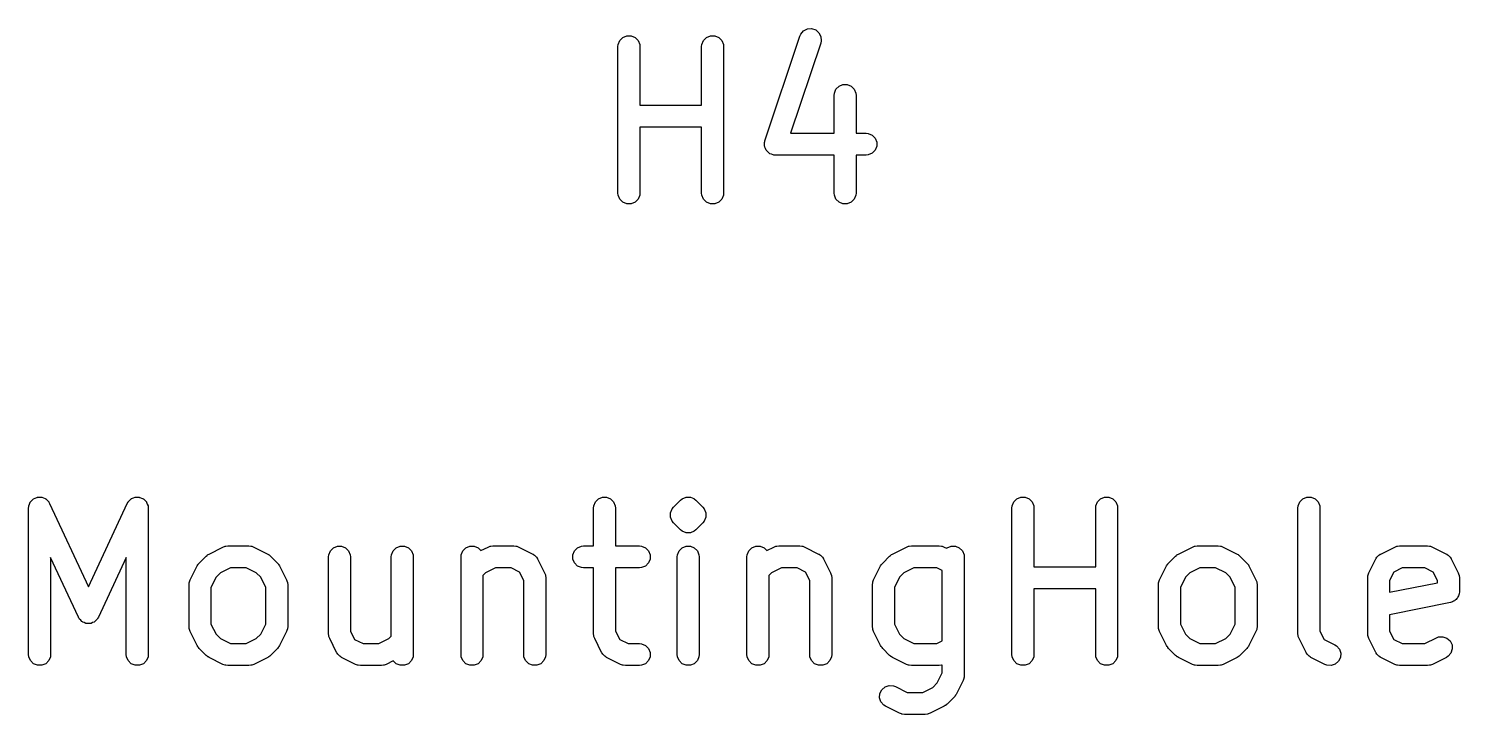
# Model space of a CAD drawing. Header units: millimetres. Extents: x 100.1 to 179.9, y -189 to -95.3.
# Drawn here: x 170.14 to 179.91, y -189.01 to -184.33 of the extents above; entities that cross this region are included whole.
import ezdxf

# ---------------------------------------------------------------- set-up
doc = ezdxf.new("R2010")
doc.units = ezdxf.units.MM
doc.layers.add('F.Fab', color=9, linetype='CONTINUOUS', true_color=0xafafaf)

msp = doc.modelspace()

# ---------------------------------------------------------------- linework, layer by layer
at = {"layer": 'F.Fab', "linetype": 'CONTINUOUS'}
for p, q in [((175.430207, -184.347951), (175.45638, -184.334864)), ((175.45638, -184.334864), (175.48557, -184.332789)), ((175.48557, -184.332789), (175.513332, -184.342043)), ((174.164536, -184.440187), (174.175735, -184.413151)), ((174.175735, -184.413151), (174.196427, -184.392459)), ((174.196427, -184.392459), (174.223463, -184.38126)), ((174.223463, -184.38126), (174.252727, -184.38126)), ((174.252727, -184.38126), (174.279763, -184.392459)), ((174.279763, -184.392459), (174.300455, -184.413151)), ((174.300455, -184.413151), (174.311654, -184.440187)), ((174.735964, -184.440187), (174.747163, -184.413151)), ((174.747163, -184.413151), (174.767855, -184.392459)), ((174.767855, -184.392459), (174.794891, -184.38126)), ((174.794891, -184.38126), (174.824155, -184.38126)), ((174.824155, -184.38126), (174.851191, -184.392459)), ((174.851191, -184.392459), (174.871883, -184.413151)), ((174.871883, -184.413151), (174.883082, -184.440187)), ((175.166944, -185.097768), (175.405039, -184.383483)), ((175.547341, -184.430918), (175.342152, -185.046485)), ((175.405039, -184.383483), (175.411033, -184.370058)), ((175.411033, -184.370058), (175.430207, -184.347951)), ((175.513332, -184.342043), (175.53544, -184.361217)), ((175.53544, -184.361217), (175.548526, -184.387391)), ((175.550601, -184.416581), (175.547341, -184.430918)), ((175.548526, -184.387391), (175.550601, -184.416581)), ((174.163095, -184.454819), (174.164536, -184.440187)), ((174.163095, -185.454819), (174.163095, -184.454819)), ((174.311654, -184.440187), (174.313095, -184.454819)), ((174.313095, -184.454819), (174.313095, -184.856009)), ((174.734523, -184.454819), (174.735964, -184.440187)), ((174.734523, -184.856009), (174.734523, -184.454819)), ((174.883082, -184.440187), (174.884523, -184.454819)), ((174.884523, -184.454819), (174.884523, -185.454819)), ((175.651925, -184.746484), (175.672617, -184.725792)), ((175.672617, -184.725792), (175.699653, -184.714593)), ((175.699653, -184.714593), (175.728917, -184.714593)), ((175.728917, -184.714593), (175.755953, -184.725792)), ((175.755953, -184.725792), (175.776645, -184.746484)), ((175.639285, -184.788152), (175.640726, -184.77352)), ((175.639285, -185.046485), (175.639285, -184.788152)), ((175.640726, -184.77352), (175.651925, -184.746484)), ((175.776645, -184.746484), (175.787844, -184.77352)), ((175.787844, -184.77352), (175.789285, -184.788152)), ((175.789285, -184.788152), (175.789285, -185.046485)), ((174.313095, -184.856009), (174.734523, -184.856009)), ((174.734523, -185.006009), (174.313095, -185.006009)), ((174.313095, -185.006009), (174.313095, -185.454819)), ((174.734523, -185.454819), (174.734523, -185.006009)), ((175.163684, -185.112105), (175.164536, -185.108358)), ((175.164536, -185.12409), (175.163684, -185.112105)), ((175.164536, -185.106853), (175.165294, -185.105021)), ((175.164536, -185.108358), (175.164536, -185.106853)), ((175.165294, -185.105021), (175.166944, -185.097768)), ((175.342152, -185.046485), (175.639285, -185.046485)), ((175.789285, -185.046485), (175.857142, -185.046485)), ((175.857142, -185.046485), (175.871774, -185.047926)), ((175.871774, -185.047926), (175.89881, -185.059125)), ((175.89881, -185.059125), (175.919502, -185.079817)), ((175.919502, -185.079817), (175.930701, -185.106853)), ((175.930701, -185.106853), (175.930701, -185.136117)), ((175.164536, -185.136117), (175.164536, -185.12409)), ((175.165568, -185.138608), (175.164536, -185.136117)), ((175.165759, -185.141295), (175.165568, -185.138608)), ((175.171133, -185.152044), (175.165759, -185.141295)), ((175.175735, -185.163153), (175.171133, -185.152044)), ((175.17764, -185.165058), (175.175735, -185.163153)), ((175.178845, -185.167468), (175.17764, -185.165058)), ((175.187927, -185.175345), (175.178845, -185.167468)), ((175.196427, -185.183845), (175.187927, -185.175345)), ((175.198915, -185.184875), (175.196427, -185.183845)), ((175.200952, -185.186642), (175.198915, -185.184875)), ((175.212355, -185.190443), (175.200952, -185.186642)), ((175.223463, -185.195044), (175.212355, -185.190443)), ((175.227289, -185.19542), (175.223463, -185.195044)), ((175.228715, -185.195896), (175.227289, -185.19542)), ((175.230689, -185.195755), (175.228715, -185.195896)), ((175.238095, -185.196485), (175.230689, -185.195755)), ((175.639285, -185.196485), (175.238095, -185.196485)), ((175.639285, -185.454819), (175.639285, -185.196485)), ((175.857142, -185.196485), (175.789285, -185.196485)), ((175.789285, -185.196485), (175.789285, -185.454819)), ((175.871774, -185.195044), (175.857142, -185.196485)), ((175.89881, -185.183845), (175.871774, -185.195044)), ((175.919502, -185.163153), (175.89881, -185.183845)), ((175.930701, -185.136117), (175.919502, -185.163153)), ((174.164536, -185.469451), (174.163095, -185.454819)), ((174.175735, -185.496487), (174.164536, -185.469451)), ((174.196427, -185.517179), (174.175735, -185.496487)), ((174.300455, -185.496487), (174.279763, -185.517179)), ((174.311654, -185.469451), (174.300455, -185.496487)), ((174.313095, -185.454819), (174.311654, -185.469451)), ((174.735964, -185.469451), (174.734523, -185.454819)), ((174.747163, -185.496487), (174.735964, -185.469451)), ((174.767855, -185.517179), (174.747163, -185.496487)), ((174.871883, -185.496487), (174.851191, -185.517179)), ((174.883082, -185.469451), (174.871883, -185.496487)), ((174.884523, -185.454819), (174.883082, -185.469451)), ((175.640726, -185.469451), (175.639285, -185.454819)), ((175.651925, -185.496487), (175.640726, -185.469451)), ((175.672617, -185.517179), (175.651925, -185.496487)), ((175.776645, -185.496487), (175.755953, -185.517179)), ((175.787844, -185.469451), (175.776645, -185.496487)), ((175.789285, -185.454819), (175.787844, -185.469451)), ((174.223463, -185.528378), (174.196427, -185.517179)), ((174.252727, -185.528378), (174.223463, -185.528378)), ((174.279763, -185.517179), (174.252727, -185.528378)), ((174.794891, -185.528378), (174.767855, -185.517179)), ((174.824155, -185.528378), (174.794891, -185.528378)), ((174.851191, -185.517179), (174.824155, -185.528378)), ((175.699653, -185.528378), (175.672617, -185.517179)), ((175.728917, -185.528378), (175.699653, -185.528378)), ((175.755953, -185.517179), (175.728917, -185.528378)), ((170.150155, -187.56593), (170.151284, -187.564696)), ((170.151284, -187.564696), (170.151925, -187.563151)), ((170.151925, -187.563151), (170.16113, -187.553945)), ((170.16113, -187.553945), (170.169919, -187.544349)), ((170.169919, -187.544349), (170.171434, -187.543641)), ((170.171434, -187.543641), (170.172617, -187.542459)), ((170.172617, -187.542459), (170.184638, -187.537479)), ((170.184638, -187.537479), (170.196437, -187.531973)), ((170.196437, -187.531973), (170.198108, -187.531899)), ((170.198108, -187.531899), (170.199653, -187.53126)), ((170.199653, -187.53126), (170.212672, -187.53126)), ((170.212672, -187.53126), (170.225673, -187.530689)), ((170.225673, -187.530689), (170.227243, -187.53126)), ((170.227243, -187.53126), (170.228917, -187.53126)), ((170.228917, -187.53126), (170.240943, -187.536241)), ((170.240943, -187.536241), (170.253174, -187.540689)), ((170.253174, -187.540689), (170.254407, -187.541818)), ((170.254407, -187.541818), (170.255953, -187.542459)), ((170.255953, -187.542459), (170.265158, -187.551664)), ((170.265158, -187.551664), (170.274755, -187.560453)), ((170.274755, -187.560453), (170.275929, -187.562435)), ((170.275929, -187.562435), (170.276645, -187.563151)), ((170.276645, -187.563151), (170.277323, -187.564787)), ((170.277323, -187.564787), (170.282249, -187.573103)), ((170.812987, -187.573102), (170.817914, -187.564784)), ((170.817914, -187.564784), (170.818591, -187.563151)), ((170.818591, -187.563151), (170.819305, -187.562436)), ((170.819305, -187.562436), (170.820481, -187.560452)), ((170.820481, -187.560452), (170.830084, -187.551657)), ((170.830084, -187.551657), (170.839283, -187.542459)), ((170.839283, -187.542459), (170.840828, -187.541819)), ((170.840828, -187.541819), (170.842062, -187.540689)), ((170.842062, -187.540689), (170.8543, -187.536238)), ((170.8543, -187.536238), (170.866319, -187.53126)), ((170.866319, -187.53126), (170.86799, -187.53126)), ((170.86799, -187.53126), (170.869563, -187.530688)), ((170.869563, -187.530688), (170.882577, -187.53126)), ((170.882577, -187.53126), (170.895583, -187.53126)), ((170.895583, -187.53126), (170.897126, -187.531899)), ((170.897126, -187.531899), (170.898799, -187.531973)), ((170.898799, -187.531973), (170.910606, -187.537482)), ((170.910606, -187.537482), (170.922619, -187.542459)), ((170.922619, -187.542459), (170.9238, -187.54364)), ((170.9238, -187.54364), (170.925317, -187.544348)), ((170.925317, -187.544348), (170.934111, -187.553951)), ((170.934111, -187.553951), (170.943311, -187.563151)), ((170.943311, -187.563151), (170.943951, -187.564696)), ((170.943951, -187.564696), (170.945081, -187.56593)), ((173.997869, -187.590187), (174.009068, -187.563151)), ((174.009068, -187.563151), (174.02976, -187.542459)), ((174.02976, -187.542459), (174.056796, -187.53126)), ((174.056796, -187.53126), (174.08606, -187.53126)), ((174.08606, -187.53126), (174.113096, -187.542459)), ((174.113096, -187.542459), (174.133788, -187.563151)), ((174.133788, -187.563151), (174.144987, -187.590187)), ((174.542205, -187.599405), (174.589824, -187.551786)), ((174.589824, -187.551786), (174.601189, -187.542459)), ((174.601189, -187.542459), (174.628225, -187.53126)), ((174.628225, -187.53126), (174.657488, -187.53126)), ((174.657488, -187.53126), (174.657489, -187.53126)), ((174.657489, -187.53126), (174.680252, -187.540689)), ((174.680252, -187.540689), (174.684525, -187.542459)), ((174.684525, -187.542459), (174.69589, -187.551786)), ((174.69589, -187.551786), (174.743509, -187.599405)), ((176.855012, -187.590187), (176.866211, -187.563151)), ((176.866211, -187.563151), (176.886903, -187.542459)), ((176.886903, -187.542459), (176.913939, -187.53126)), ((176.913939, -187.53126), (176.943203, -187.53126)), ((176.943203, -187.53126), (176.970239, -187.542459)), ((176.970239, -187.542459), (176.990931, -187.563151)), ((176.990931, -187.563151), (177.00213, -187.590187)), ((177.42644, -187.590187), (177.437639, -187.563151)), ((177.437639, -187.563151), (177.458331, -187.542459)), ((177.458331, -187.542459), (177.485367, -187.53126)), ((177.485367, -187.53126), (177.514631, -187.53126)), ((177.514631, -187.53126), (177.541667, -187.542459)), ((177.541667, -187.542459), (177.562359, -187.563151)), ((177.562359, -187.563151), (177.573558, -187.590187)), ((178.807393, -187.590187), (178.818592, -187.563151)), ((178.818592, -187.563151), (178.839284, -187.542459)), ((178.839284, -187.542459), (178.86632, -187.53126)), ((178.86632, -187.53126), (178.895584, -187.53126)), ((178.895584, -187.53126), (178.92262, -187.542459)), ((178.92262, -187.542459), (178.943312, -187.563151)), ((178.943312, -187.563151), (178.954511, -187.590187)), ((170.139285, -187.604819), (170.140232, -187.595197)), ((170.139285, -188.604819), (170.139285, -187.604819)), ((170.140155, -187.593431), (170.140499, -187.592482)), ((170.140232, -187.595197), (170.140155, -187.593431)), ((170.140499, -187.592482), (170.140726, -187.590187)), ((170.140726, -187.590187), (170.145707, -187.57816)), ((170.145707, -187.57816), (170.150155, -187.56593)), ((170.282249, -187.573103), (170.547617, -188.14175)), ((170.547617, -188.14175), (170.812987, -187.573102)), ((170.945081, -187.56593), (170.949528, -187.57816)), ((170.949528, -187.57816), (170.95451, -187.590187)), ((170.95451, -187.590187), (170.954736, -187.592482)), ((170.954736, -187.592482), (170.955081, -187.593431)), ((170.955081, -187.593431), (170.955003, -187.595197)), ((170.955003, -187.595197), (170.955951, -187.604819)), ((170.955951, -187.604819), (170.955951, -188.604819)), ((173.996428, -187.604819), (173.997869, -187.590187)), ((173.996428, -187.863152), (173.996428, -187.604819)), ((174.144987, -187.590187), (174.146428, -187.604819)), ((174.146428, -187.604819), (174.146428, -187.863152)), ((174.521679, -187.637807), (174.532878, -187.61077)), ((174.521679, -187.667069), (174.521679, -187.637807)), ((174.532878, -187.61077), (174.542205, -187.599405)), ((174.743509, -187.599405), (174.752836, -187.61077)), ((174.752836, -187.61077), (174.763509, -187.636535)), ((174.763509, -187.636535), (174.764035, -187.637807)), ((174.764035, -187.637807), (174.764035, -187.66707)), ((176.853571, -187.604819), (176.855012, -187.590187)), ((176.853571, -188.604819), (176.853571, -187.604819)), ((177.00213, -187.590187), (177.003571, -187.604819)), ((177.003571, -187.604819), (177.003571, -188.006009)), ((177.424999, -187.604819), (177.42644, -187.590187)), ((177.424999, -188.006009), (177.424999, -187.604819)), ((177.573558, -187.590187), (177.574999, -187.604819)), ((177.574999, -187.604819), (177.574999, -188.604819)), ((178.805952, -187.604819), (178.807393, -187.590187)), ((178.805952, -188.461961), (178.805952, -187.604819)), ((178.954511, -187.590187), (178.955952, -187.604819)), ((178.955952, -187.604819), (178.955952, -188.444256)), ((174.532878, -187.694106), (174.521679, -187.667069)), ((174.542205, -187.705471), (174.532878, -187.694106)), ((174.589824, -187.75309), (174.542205, -187.705471)), ((174.601189, -187.762417), (174.589824, -187.75309)), ((174.69589, -187.75309), (174.684525, -187.762417)), ((174.743509, -187.705471), (174.69589, -187.75309)), ((174.752836, -187.694106), (174.743509, -187.705471)), ((174.764035, -187.66707), (174.752836, -187.694106)), ((174.628225, -187.773616), (174.601189, -187.762417)), ((174.628226, -187.773616), (174.628225, -187.773616)), ((174.657488, -187.773616), (174.628226, -187.773616)), ((174.657489, -187.773616), (174.657488, -187.773616)), ((174.684525, -187.762417), (174.657489, -187.773616)), ((170.479654, -188.350821), (170.289285, -187.942886)), ((170.289285, -187.942886), (170.289285, -188.604819)), ((170.805951, -187.942886), (170.615582, -188.35082)), ((170.805951, -188.604819), (170.805951, -187.942886)), ((171.304109, -187.980357), (171.351728, -187.932738)), ((171.351728, -187.932738), (171.357477, -187.928019)), ((171.357477, -187.928019), (171.358777, -187.926521)), ((171.358777, -187.926521), (171.361036, -187.925099)), ((171.361036, -187.925099), (171.363093, -187.923411)), ((171.363093, -187.923411), (171.36492, -187.922653)), ((171.36492, -187.922653), (171.37122, -187.918689)), ((171.37122, -187.918689), (171.466458, -187.87107)), ((171.466458, -187.87107), (171.480189, -187.865815)), ((171.480189, -187.865815), (171.482878, -187.865623)), ((171.482878, -187.865623), (171.485367, -187.864593)), ((171.485367, -187.864593), (171.499999, -187.863152)), ((171.499999, -187.863152), (171.642856, -187.863152)), ((171.642856, -187.863152), (171.657488, -187.864593)), ((171.657488, -187.864593), (171.659977, -187.865624)), ((171.659977, -187.865624), (171.662665, -187.865815)), ((171.662665, -187.865815), (171.676397, -187.87107)), ((171.676397, -187.87107), (171.771635, -187.918689)), ((171.771635, -187.918689), (171.777934, -187.922653)), ((171.777934, -187.922653), (171.779762, -187.923411)), ((171.779762, -187.923411), (171.781818, -187.925099)), ((171.781818, -187.925099), (171.784078, -187.926521)), ((171.784078, -187.926521), (171.785377, -187.928019)), ((171.785377, -187.928019), (171.791127, -187.932738)), ((171.791127, -187.932738), (171.838746, -187.980357)), ((172.186904, -187.938152), (172.188345, -187.92352)), ((172.186904, -188.461961), (172.186904, -187.938152)), ((172.188345, -187.92352), (172.199544, -187.896484)), ((172.199544, -187.896484), (172.220236, -187.875792)), ((172.220236, -187.875792), (172.247272, -187.864593)), ((172.247272, -187.864593), (172.276536, -187.864593)), ((172.276536, -187.864593), (172.303572, -187.875792)), ((172.303572, -187.875792), (172.324264, -187.896484)), ((172.324264, -187.896484), (172.335463, -187.92352)), ((172.335463, -187.92352), (172.336904, -187.938152)), ((172.336904, -187.938152), (172.336904, -188.444256)), ((172.615475, -187.938152), (172.616916, -187.92352)), ((172.615475, -188.478514), (172.615475, -187.938152)), ((172.616916, -187.92352), (172.628115, -187.896484)), ((172.628115, -187.896484), (172.648807, -187.875792)), ((172.648807, -187.875792), (172.675843, -187.864593)), ((172.675843, -187.864593), (172.705107, -187.864593)), ((172.705107, -187.864593), (172.732143, -187.875792)), ((172.732143, -187.875792), (172.752835, -187.896484)), ((172.752835, -187.896484), (172.764034, -187.92352)), ((172.764034, -187.92352), (172.765475, -187.938152)), ((172.765475, -187.938152), (172.765475, -188.604819)), ((173.091666, -187.938152), (173.093107, -187.92352)), ((173.091666, -188.604819), (173.091666, -187.938152)), ((173.093107, -187.92352), (173.104306, -187.896484)), ((173.104306, -187.896484), (173.124998, -187.875792)), ((173.124998, -187.875792), (173.152034, -187.864593)), ((173.152034, -187.864593), (173.181298, -187.864593)), ((173.181298, -187.864593), (173.208334, -187.875792)), ((173.208334, -187.875792), (173.227735, -187.895193)), ((173.227735, -187.895193), (173.275982, -187.87107)), ((173.275982, -187.87107), (173.289713, -187.865815)), ((173.289713, -187.865815), (173.292402, -187.865623)), ((173.292402, -187.865623), (173.294891, -187.864593)), ((173.294891, -187.864593), (173.309523, -187.863152)), ((173.309523, -187.863152), (173.45238, -187.863152)), ((173.45238, -187.863152), (173.467012, -187.864593)), ((173.467012, -187.864593), (173.469501, -187.865624)), ((173.469501, -187.865624), (173.472189, -187.865815)), ((173.472189, -187.865815), (173.485921, -187.87107)), ((173.485921, -187.87107), (173.581159, -187.918689)), ((173.581159, -187.918689), (173.583606, -187.920229)), ((173.583606, -187.920229), (173.58476, -187.920614)), ((173.58476, -187.920614), (173.586196, -187.921859)), ((173.586196, -187.921859), (173.593602, -187.926521)), ((173.593602, -187.926521), (173.599763, -187.933625)), ((173.599763, -187.933625), (173.606868, -187.939787)), ((173.606868, -187.939787), (173.611529, -187.947192)), ((173.611529, -187.947192), (173.612775, -187.948629)), ((173.612775, -187.948629), (173.613159, -187.949782)), ((173.613159, -187.949782), (173.6147, -187.95223)), ((173.6147, -187.95223), (173.662319, -188.047468)), ((173.855012, -187.92352), (173.866211, -187.896484)), ((173.855012, -187.952784), (173.855012, -187.92352)), ((173.866211, -187.97982), (173.855012, -187.952784)), ((173.866211, -187.896484), (173.886903, -187.875792)), ((173.886903, -187.875792), (173.913939, -187.864593)), ((173.913939, -187.864593), (173.928571, -187.863152)), ((173.928571, -187.863152), (173.996428, -187.863152)), ((174.146428, -187.863152), (174.309523, -187.863152)), ((174.309523, -187.863152), (174.324155, -187.864593)), ((174.324155, -187.864593), (174.351191, -187.875792)), ((174.351191, -187.875792), (174.371883, -187.896484)), ((174.371883, -187.896484), (174.383082, -187.92352)), ((174.383082, -187.952784), (174.371883, -187.97982)), ((174.383082, -187.92352), (174.383082, -187.952784)), ((174.567857, -187.938152), (174.569298, -187.92352)), ((174.567857, -188.604819), (174.567857, -187.938152)), ((174.569298, -187.92352), (174.580497, -187.896484)), ((174.580497, -187.896484), (174.601189, -187.875792)), ((174.601189, -187.875792), (174.628225, -187.864593)), ((174.628225, -187.864593), (174.657489, -187.864593)), ((174.657489, -187.864593), (174.684525, -187.875792)), ((174.684525, -187.875792), (174.705217, -187.896484)), ((174.705217, -187.896484), (174.716416, -187.92352)), ((174.716416, -187.92352), (174.717857, -187.938152)), ((174.717857, -187.938152), (174.717857, -188.604819)), ((175.044047, -187.938152), (175.045488, -187.92352)), ((175.044047, -188.604819), (175.044047, -187.938152)), ((175.045488, -187.92352), (175.056687, -187.896484)), ((175.056687, -187.896484), (175.077379, -187.875792)), ((175.077379, -187.875792), (175.104415, -187.864593)), ((175.104415, -187.864593), (175.133679, -187.864593)), ((175.133679, -187.864593), (175.160715, -187.875792)), ((175.160715, -187.875792), (175.180116, -187.895193)), ((175.180116, -187.895193), (175.228363, -187.87107)), ((175.228363, -187.87107), (175.242094, -187.865815)), ((175.242094, -187.865815), (175.244783, -187.865623)), ((175.244783, -187.865623), (175.247272, -187.864593)), ((175.247272, -187.864593), (175.261904, -187.863152)), ((175.261904, -187.863152), (175.404761, -187.863152)), ((175.404761, -187.863152), (175.419393, -187.864593)), ((175.419393, -187.864593), (175.421882, -187.865624)), ((175.421882, -187.865624), (175.42457, -187.865815)), ((175.42457, -187.865815), (175.438302, -187.87107)), ((175.438302, -187.87107), (175.53354, -187.918689)), ((175.53354, -187.918689), (175.535987, -187.920229)), ((175.535987, -187.920229), (175.537141, -187.920614)), ((175.537141, -187.920614), (175.538577, -187.921859)), ((175.538577, -187.921859), (175.545983, -187.926521)), ((175.545983, -187.926521), (175.552144, -187.933625)), ((175.552144, -187.933625), (175.559249, -187.939787)), ((175.559249, -187.939787), (175.56391, -187.947192)), ((175.56391, -187.947192), (175.565156, -187.948629)), ((175.565156, -187.948629), (175.56554, -187.949782)), ((175.56554, -187.949782), (175.567081, -187.95223)), ((175.567081, -187.95223), (175.6147, -188.047468)), ((175.970776, -187.980357), (176.018395, -187.932738)), ((176.018395, -187.932738), (176.024144, -187.928019)), ((176.024144, -187.928019), (176.025444, -187.926521)), ((176.025444, -187.926521), (176.027703, -187.925099)), ((176.027703, -187.925099), (176.02976, -187.923411)), ((176.02976, -187.923411), (176.031587, -187.922653)), ((176.031587, -187.922653), (176.037887, -187.918689)), ((176.037887, -187.918689), (176.133125, -187.87107)), ((176.133125, -187.87107), (176.146856, -187.865815)), ((176.146856, -187.865815), (176.149545, -187.865623)), ((176.149545, -187.865623), (176.152034, -187.864593)), ((176.152034, -187.864593), (176.166666, -187.863152)), ((176.166666, -187.863152), (176.357142, -187.863152)), ((176.357142, -187.863152), (176.371774, -187.864593)), ((176.371774, -187.864593), (176.374263, -187.865624)), ((176.374263, -187.865624), (176.376951, -187.865815)), ((176.376951, -187.865815), (176.390683, -187.87107)), ((176.390683, -187.87107), (176.407183, -187.87932)), ((176.407183, -187.87932), (176.410712, -187.875792)), ((176.410712, -187.875792), (176.437748, -187.864593)), ((176.437748, -187.864593), (176.467012, -187.864593)), ((176.467012, -187.864593), (176.494048, -187.875792)), ((176.494048, -187.875792), (176.51474, -187.896484)), ((176.51474, -187.896484), (176.525939, -187.92352)), ((176.525939, -187.92352), (176.52738, -187.938152)), ((176.52738, -187.938152), (176.52738, -188.747676)), ((177.923157, -187.980357), (177.970776, -187.932738)), ((177.970776, -187.932738), (177.976525, -187.928019)), ((177.976525, -187.928019), (177.977825, -187.926521)), ((177.977825, -187.926521), (177.980084, -187.925099)), ((177.980084, -187.925099), (177.982141, -187.923411)), ((177.982141, -187.923411), (177.983968, -187.922653)), ((177.983968, -187.922653), (177.990268, -187.918689)), ((177.990268, -187.918689), (178.085506, -187.87107)), ((178.085506, -187.87107), (178.099237, -187.865815)), ((178.099237, -187.865815), (178.101926, -187.865623)), ((178.101926, -187.865623), (178.104415, -187.864593)), ((178.104415, -187.864593), (178.119047, -187.863152)), ((178.119047, -187.863152), (178.261904, -187.863152)), ((178.261904, -187.863152), (178.276536, -187.864593)), ((178.276536, -187.864593), (178.279025, -187.865624)), ((178.279025, -187.865624), (178.281713, -187.865815)), ((178.281713, -187.865815), (178.295445, -187.87107)), ((178.295445, -187.87107), (178.390683, -187.918689)), ((178.390683, -187.918689), (178.396982, -187.922653)), ((178.396982, -187.922653), (178.39881, -187.923411)), ((178.39881, -187.923411), (178.400866, -187.925099)), ((178.400866, -187.925099), (178.403126, -187.926521)), ((178.403126, -187.926521), (178.404425, -187.928019)), ((178.404425, -187.928019), (178.410175, -187.932738)), ((178.410175, -187.932738), (178.457794, -187.980357)), ((179.290061, -188.047468), (179.33768, -187.95223)), ((179.33768, -187.95223), (179.33922, -187.949782)), ((179.33922, -187.949782), (179.339605, -187.948629)), ((179.339605, -187.948629), (179.34085, -187.947192)), ((179.34085, -187.947192), (179.345512, -187.939787)), ((179.345512, -187.939787), (179.352616, -187.933625)), ((179.352616, -187.933625), (179.358778, -187.926521)), ((179.358778, -187.926521), (179.366183, -187.921859)), ((179.366183, -187.921859), (179.36762, -187.920614)), ((179.36762, -187.920614), (179.368773, -187.920229)), ((179.368773, -187.920229), (179.371221, -187.918689)), ((179.371221, -187.918689), (179.466459, -187.87107)), ((179.466459, -187.87107), (179.48019, -187.865815)), ((179.48019, -187.865815), (179.482879, -187.865623)), ((179.482879, -187.865623), (179.485368, -187.864593)), ((179.485368, -187.864593), (179.5, -187.863152)), ((179.5, -187.863152), (179.690476, -187.863152)), ((179.690476, -187.863152), (179.705108, -187.864593)), ((179.705108, -187.864593), (179.707597, -187.865624)), ((179.707597, -187.865624), (179.710285, -187.865815)), ((179.710285, -187.865815), (179.724017, -187.87107)), ((179.724017, -187.87107), (179.819255, -187.918689)), ((179.819255, -187.918689), (179.821702, -187.920229)), ((179.821702, -187.920229), (179.822856, -187.920614)), ((179.822856, -187.920614), (179.824292, -187.921859)), ((179.824292, -187.921859), (179.831698, -187.926521)), ((179.831698, -187.926521), (179.837859, -187.933625)), ((179.837859, -187.933625), (179.844964, -187.939787)), ((179.844964, -187.939787), (179.849625, -187.947192)), ((179.849625, -187.947192), (179.850871, -187.948629)), ((179.850871, -187.948629), (179.851255, -187.949782)), ((179.851255, -187.949782), (179.852796, -187.95223)), ((179.852796, -187.95223), (179.900415, -188.047468)), ((171.242441, -188.095087), (171.29006, -187.999849)), ((171.29006, -187.999849), (171.294024, -187.993549)), ((171.294024, -187.993549), (171.294782, -187.991722)), ((171.294782, -187.991722), (171.29647, -187.989665)), ((171.29647, -187.989665), (171.297892, -187.987406)), ((171.297892, -187.987406), (171.29939, -187.986106)), ((171.29939, -187.986106), (171.304109, -187.980357)), ((171.449188, -188.04741), (171.418781, -188.077817)), ((171.517704, -188.013152), (171.449188, -188.04741)), ((171.625151, -188.013152), (171.517704, -188.013152)), ((171.693667, -188.04741), (171.625151, -188.013152)), ((171.724074, -188.077817), (171.693667, -188.04741)), ((171.838746, -187.980357), (171.843464, -187.986106)), ((171.843464, -187.986106), (171.844963, -187.987406)), ((171.844963, -187.987406), (171.846384, -187.989665)), ((171.846384, -187.989665), (171.848073, -187.991722)), ((171.848073, -187.991722), (171.84883, -187.993549)), ((171.84883, -187.993549), (171.852795, -187.999849)), ((171.852795, -187.999849), (171.900414, -188.095087)), ((173.258712, -188.04741), (173.241666, -188.064456)), ((173.327228, -188.013152), (173.258712, -188.04741)), ((173.434675, -188.013152), (173.327228, -188.013152)), ((173.491716, -188.041672), (173.434675, -188.013152)), ((173.520237, -188.098714), (173.491716, -188.041672)), ((173.662319, -188.047468), (173.667574, -188.061199)), ((173.886903, -188.000512), (173.866211, -187.97982)), ((173.913939, -188.011711), (173.886903, -188.000512)), ((173.928571, -188.013152), (173.913939, -188.011711)), ((173.996428, -188.013152), (173.928571, -188.013152)), ((173.996428, -188.461961), (173.996428, -188.013152)), ((174.309523, -188.013152), (174.146428, -188.013152)), ((174.146428, -188.013152), (174.146428, -188.444256)), ((174.324155, -188.011711), (174.309523, -188.013152)), ((174.351191, -188.000512), (174.324155, -188.011711)), ((174.371883, -187.97982), (174.351191, -188.000512)), ((175.211093, -188.04741), (175.194047, -188.064456)), ((175.279609, -188.013152), (175.211093, -188.04741)), ((175.387056, -188.013152), (175.279609, -188.013152)), ((175.444097, -188.041672), (175.387056, -188.013152)), ((175.472618, -188.098714), (175.444097, -188.041672)), ((175.6147, -188.047468), (175.619955, -188.061199)), ((175.909108, -188.095087), (175.956727, -187.999849)), ((175.956727, -187.999849), (175.960691, -187.993549)), ((175.960691, -187.993549), (175.961449, -187.991722)), ((175.961449, -187.991722), (175.963137, -187.989665)), ((175.963137, -187.989665), (175.964559, -187.987406)), ((175.964559, -187.987406), (175.966057, -187.986106)), ((175.966057, -187.986106), (175.970776, -187.980357)), ((176.115855, -188.04741), (176.085448, -188.077817)), ((176.184371, -188.013152), (176.115855, -188.04741)), ((176.339437, -188.013152), (176.184371, -188.013152)), ((176.37738, -188.032123), (176.339437, -188.013152)), ((176.37738, -188.510847), (176.37738, -188.032123)), ((177.003571, -188.006009), (177.424999, -188.006009)), ((177.861489, -188.095087), (177.909108, -187.999849)), ((177.909108, -187.999849), (177.913072, -187.993549)), ((177.913072, -187.993549), (177.91383, -187.991722)), ((177.91383, -187.991722), (177.915518, -187.989665)), ((177.915518, -187.989665), (177.91694, -187.987406)), ((177.91694, -187.987406), (177.918438, -187.986106)), ((177.918438, -187.986106), (177.923157, -187.980357)), ((178.068236, -188.04741), (178.037829, -188.077817)), ((178.136752, -188.013152), (178.068236, -188.04741)), ((178.244199, -188.013152), (178.136752, -188.013152)), ((178.312715, -188.04741), (178.244199, -188.013152)), ((178.343122, -188.077817), (178.312715, -188.04741)), ((178.457794, -187.980357), (178.462512, -187.986106)), ((178.462512, -187.986106), (178.464011, -187.987406)), ((178.464011, -187.987406), (178.465432, -187.989665)), ((178.465432, -187.989665), (178.467121, -187.991722)), ((178.467121, -187.991722), (178.467878, -187.993549)), ((178.467878, -187.993549), (178.471843, -187.999849)), ((178.471843, -187.999849), (178.519462, -188.095087)), ((179.284806, -188.0612), (179.290061, -188.047468)), ((179.460663, -188.041672), (179.432143, -188.098714)), ((179.517705, -188.013152), (179.460663, -188.041672)), ((179.672771, -188.013152), (179.517705, -188.013152)), ((179.729812, -188.041672), (179.672771, -188.013152)), ((179.758333, -188.098714), (179.729812, -188.041672)), ((179.900415, -188.047468), (179.90567, -188.061199)), ((171.234523, -188.128628), (171.235964, -188.113996)), ((171.234523, -188.414342), (171.234523, -188.128628)), ((171.235964, -188.113996), (171.236995, -188.111506)), ((171.236995, -188.111506), (171.237186, -188.108819)), ((171.237186, -188.108819), (171.242441, -188.095087)), ((171.418781, -188.077817), (171.384523, -188.146333)), ((171.384523, -188.146333), (171.384523, -188.396637)), ((171.758332, -188.146333), (171.724074, -188.077817)), ((171.758332, -188.396637), (171.758332, -188.146333)), ((171.900414, -188.095087), (171.905669, -188.108818)), ((171.905669, -188.108818), (171.90586, -188.111507)), ((171.90586, -188.111507), (171.906891, -188.113996)), ((171.906891, -188.113996), (171.908332, -188.128628)), ((171.908332, -188.128628), (171.908332, -188.414342)), ((173.241666, -188.064456), (173.241666, -188.604819)), ((173.520237, -188.604819), (173.520237, -188.098714)), ((173.667574, -188.061199), (173.667765, -188.063888)), ((173.667765, -188.063888), (173.668796, -188.066377)), ((173.668796, -188.066377), (173.670237, -188.081009)), ((173.670237, -188.081009), (173.670237, -188.604819)), ((175.194047, -188.064456), (175.194047, -188.604819)), ((175.472618, -188.604819), (175.472618, -188.098714)), ((175.619955, -188.061199), (175.620146, -188.063888)), ((175.620146, -188.063888), (175.621177, -188.066377)), ((175.621177, -188.066377), (175.622618, -188.081009)), ((175.622618, -188.081009), (175.622618, -188.604819)), ((175.90119, -188.128628), (175.902631, -188.113996)), ((175.90119, -188.414342), (175.90119, -188.128628)), ((175.902631, -188.113996), (175.903662, -188.111506)), ((175.903662, -188.111506), (175.903853, -188.108819)), ((175.903853, -188.108819), (175.909108, -188.095087)), ((176.085448, -188.077817), (176.05119, -188.146333)), ((176.05119, -188.146333), (176.05119, -188.396637)), ((177.853571, -188.128628), (177.855012, -188.113996)), ((177.853571, -188.414342), (177.853571, -188.128628)), ((177.855012, -188.113996), (177.856043, -188.111506)), ((177.856043, -188.111506), (177.856234, -188.108819)), ((177.856234, -188.108819), (177.861489, -188.095087)), ((178.037829, -188.077817), (178.003571, -188.146333)), ((178.003571, -188.146333), (178.003571, -188.396637)), ((178.37738, -188.146333), (178.343122, -188.077817)), ((178.37738, -188.396637), (178.37738, -188.146333)), ((178.519462, -188.095087), (178.524717, -188.108818)), ((178.524717, -188.108818), (178.524908, -188.111507)), ((178.524908, -188.111507), (178.525939, -188.113996)), ((178.525939, -188.113996), (178.52738, -188.128628)), ((178.52738, -188.128628), (178.52738, -188.414342)), ((179.282143, -188.081009), (179.283584, -188.066377)), ((179.282143, -188.461961), (179.282143, -188.081009)), ((179.283584, -188.066377), (179.284615, -188.063887)), ((179.284615, -188.063887), (179.284806, -188.0612)), ((179.432143, -188.098714), (179.432143, -188.179999)), ((179.432143, -188.179999), (179.758333, -188.114762)), ((179.758333, -188.114762), (179.758333, -188.098714)), ((179.90567, -188.061199), (179.905861, -188.063888)), ((179.905861, -188.063888), (179.906892, -188.066377)), ((179.906892, -188.066377), (179.908333, -188.081009)), ((179.908333, -188.081009), (179.908333, -188.176247)), ((177.424999, -188.156009), (177.003571, -188.156009)), ((177.003571, -188.156009), (177.003571, -188.604819)), ((177.424999, -188.604819), (177.424999, -188.156009)), ((179.862107, -188.245508), (179.848041, -188.249791)), ((179.868212, -188.241419), (179.862107, -188.245508)), ((179.875001, -188.238607), (179.868212, -188.241419)), ((179.880253, -188.233354), (179.875001, -188.238607)), ((179.886421, -188.229224), (179.880253, -188.233354)), ((179.890495, -188.223113), (179.886421, -188.229224)), ((179.895693, -188.217915), (179.890495, -188.223113)), ((179.898536, -188.211051), (179.895693, -188.217915)), ((179.902653, -188.204876), (179.898536, -188.211051)), ((179.904078, -188.19767), (179.902653, -188.204876)), ((179.906892, -188.190879), (179.904078, -188.19767)), ((179.908333, -188.176247), (179.906892, -188.190879)), ((179.848041, -188.249791), (179.432143, -188.33297)), ((179.432143, -188.33297), (179.432143, -188.444256)), ((170.482828, -188.35618), (170.479654, -188.350821)), ((170.483488, -188.357993), (170.482828, -188.35618)), ((170.484662, -188.359275), (170.483488, -188.357993)), ((170.487148, -188.363471), (170.484662, -188.359275)), ((170.495557, -188.371171), (170.487148, -188.363471)), ((170.503252, -188.379574), (170.495557, -188.371171)), ((170.50627, -188.380982), (170.503252, -188.379574)), ((170.508729, -188.383234), (170.50627, -188.380982)), ((170.519441, -188.387129), (170.508729, -188.383234)), ((170.52977, -188.39195), (170.519441, -188.387129)), ((170.533098, -188.392096), (170.52977, -188.39195)), ((170.53623, -188.393235), (170.533098, -188.392096)), ((170.547624, -188.392734), (170.53623, -188.393235)), ((170.559006, -188.393234), (170.547624, -188.392734)), ((170.562134, -188.392096), (170.559006, -188.393234)), ((170.565466, -188.39195), (170.562134, -188.392096)), ((170.575801, -188.387126), (170.565466, -188.39195)), ((170.586507, -188.383234), (170.575801, -188.387126)), ((170.588962, -188.380984), (170.586507, -188.383234)), ((170.591984, -188.379575), (170.588962, -188.380984)), ((170.599685, -188.371164), (170.591984, -188.379575)), ((170.608088, -188.36347), (170.599685, -188.371164)), ((170.610571, -188.359277), (170.608088, -188.36347)), ((170.611748, -188.357993), (170.610571, -188.359277)), ((170.612408, -188.356177), (170.611748, -188.357993)), ((170.615582, -188.35082), (170.612408, -188.356177)), ((171.235964, -188.428974), (171.234523, -188.414342)), ((171.236995, -188.431463), (171.235964, -188.428974)), ((171.237186, -188.434151), (171.236995, -188.431463)), ((171.242441, -188.447883), (171.237186, -188.434151)), ((171.384523, -188.396637), (171.418781, -188.465153)), ((171.724073, -188.465153), (171.758332, -188.396637)), ((171.905669, -188.434152), (171.900414, -188.447883)), ((171.90586, -188.431462), (171.905669, -188.434152)), ((171.906891, -188.428974), (171.90586, -188.431462)), ((171.908332, -188.414342), (171.906891, -188.428974)), ((172.336904, -188.444256), (172.365424, -188.501298)), ((174.146428, -188.444256), (174.174948, -188.501298)), ((175.902631, -188.428974), (175.90119, -188.414342)), ((175.903662, -188.431463), (175.902631, -188.428974)), ((175.903853, -188.434151), (175.903662, -188.431463)), ((175.909108, -188.447883), (175.903853, -188.434151)), ((176.05119, -188.396637), (176.085448, -188.465153)), ((177.855012, -188.428974), (177.853571, -188.414342)), ((177.856043, -188.431463), (177.855012, -188.428974)), ((177.856234, -188.434151), (177.856043, -188.431463)), ((177.861489, -188.447883), (177.856234, -188.434151)), ((178.003571, -188.396637), (178.037829, -188.465153)), ((178.343121, -188.465153), (178.37738, -188.396637)), ((178.524717, -188.434152), (178.519462, -188.447883)), ((178.524908, -188.431462), (178.524717, -188.434152)), ((178.525939, -188.428974), (178.524908, -188.431462)), ((178.52738, -188.414342), (178.525939, -188.428974)), ((178.955952, -188.444256), (178.984472, -188.501298)), ((179.432143, -188.444256), (179.460663, -188.501298)), ((171.29006, -188.543121), (171.242441, -188.447883)), ((171.418781, -188.465153), (171.449188, -188.495561)), ((171.449188, -188.495561), (171.517704, -188.529819)), ((171.517704, -188.529819), (171.625151, -188.529819)), ((171.625151, -188.529819), (171.693666, -188.495561)), ((171.693666, -188.495561), (171.724073, -188.465153)), ((171.900414, -188.447883), (171.852795, -188.543121)), ((172.188345, -188.476593), (172.186904, -188.461961)), ((172.189376, -188.479082), (172.188345, -188.476593)), ((172.189567, -188.48177), (172.189376, -188.479082)), ((172.194822, -188.495502), (172.189567, -188.48177)), ((172.242441, -188.590741), (172.194822, -188.495502)), ((172.365424, -188.501298), (172.422466, -188.529819)), ((172.422466, -188.529819), (172.529913, -188.529819)), ((172.529913, -188.529819), (172.598428, -188.495561)), ((172.598428, -188.495561), (172.615475, -188.478514)), ((173.997869, -188.476593), (173.996428, -188.461961)), ((173.9989, -188.479082), (173.997869, -188.476593)), ((173.999091, -188.48177), (173.9989, -188.479082)), ((174.004346, -188.495502), (173.999091, -188.48177)), ((174.051965, -188.590741), (174.004346, -188.495502)), ((174.174948, -188.501298), (174.23199, -188.529819)), ((174.23199, -188.529819), (174.309523, -188.529819)), ((174.309523, -188.529819), (174.324155, -188.53126)), ((174.324155, -188.53126), (174.351191, -188.542459)), ((174.351191, -188.542459), (174.371883, -188.563151)), ((175.956727, -188.543121), (175.909108, -188.447883)), ((176.085448, -188.465153), (176.115855, -188.495561)), ((176.115855, -188.495561), (176.184371, -188.529819)), ((176.184371, -188.529819), (176.339437, -188.529819)), ((176.339437, -188.529819), (176.37738, -188.510847)), ((177.909108, -188.543121), (177.861489, -188.447883)), ((178.037829, -188.465153), (178.068236, -188.495561)), ((178.068236, -188.495561), (178.136752, -188.529819)), ((178.136752, -188.529819), (178.244199, -188.529819)), ((178.244199, -188.529819), (178.312714, -188.495561)), ((178.312714, -188.495561), (178.343121, -188.465153)), ((178.519462, -188.447883), (178.471843, -188.543121)), ((178.807393, -188.476593), (178.805952, -188.461961)), ((178.808424, -188.479082), (178.807393, -188.476593)), ((178.808615, -188.48177), (178.808424, -188.479082)), ((178.81387, -188.495502), (178.808615, -188.48177)), ((178.861489, -188.590741), (178.81387, -188.495502)), ((178.984472, -188.501298), (179.05735, -188.537737)), ((179.05735, -188.537737), (179.069793, -188.545569)), ((179.283584, -188.476593), (179.282143, -188.461961)), ((179.284615, -188.479082), (179.283584, -188.476593)), ((179.284806, -188.48177), (179.284615, -188.479082)), ((179.290061, -188.495502), (179.284806, -188.48177)), ((179.33768, -188.590741), (179.290061, -188.495502)), ((179.460663, -188.501298), (179.517705, -188.529819)), ((179.517705, -188.529819), (179.672771, -188.529819)), ((179.672771, -188.529819), (179.752173, -188.490118)), ((179.752173, -188.490118), (179.765904, -188.484863)), ((179.765904, -188.484863), (179.795094, -188.482789)), ((179.795094, -188.482789), (179.822856, -188.492043)), ((179.822856, -188.492043), (179.844963, -188.511216)), ((179.844963, -188.511216), (179.858051, -188.537391)), ((179.858051, -188.537391), (179.860125, -188.566581)), ((170.140726, -188.619451), (170.139285, -188.604819)), ((170.151925, -188.646487), (170.140726, -188.619451)), ((170.287844, -188.619451), (170.276645, -188.646487)), ((170.289285, -188.604819), (170.287844, -188.619451)), ((170.807392, -188.619451), (170.805951, -188.604819)), ((170.818591, -188.646487), (170.807392, -188.619451)), ((170.95451, -188.619451), (170.943311, -188.646487)), ((170.955951, -188.604819), (170.95451, -188.619451)), ((171.294023, -188.549417), (171.29006, -188.543121)), ((171.294781, -188.551247), (171.294023, -188.549417)), ((171.29647, -188.553305), (171.294781, -188.551247)), ((171.297892, -188.555564), (171.29647, -188.553305)), ((171.29939, -188.556863), (171.297892, -188.555564)), ((171.304108, -188.562612), (171.29939, -188.556863)), ((171.351727, -188.610232), (171.304108, -188.562612)), ((171.357476, -188.61495), (171.351727, -188.610232)), ((171.358777, -188.61645), (171.357476, -188.61495)), ((171.361036, -188.617872), (171.358777, -188.61645)), ((171.363093, -188.61956), (171.361036, -188.617872)), ((171.36492, -188.620317), (171.363093, -188.61956)), ((171.37122, -188.624282), (171.36492, -188.620317)), ((171.466458, -188.671901), (171.37122, -188.624282)), ((171.771635, -188.624282), (171.676397, -188.671901)), ((171.777934, -188.620317), (171.771635, -188.624282)), ((171.779762, -188.61956), (171.777934, -188.620317)), ((171.781818, -188.617872), (171.779762, -188.61956)), ((171.784078, -188.61645), (171.781818, -188.617872)), ((171.785378, -188.61495), (171.784078, -188.61645)), ((171.791128, -188.610232), (171.785378, -188.61495)), ((171.838746, -188.562613), (171.791128, -188.610232)), ((171.843464, -188.556863), (171.838746, -188.562613)), ((171.844963, -188.555564), (171.843464, -188.556863)), ((171.846384, -188.553305), (171.844963, -188.555564)), ((171.848074, -188.551247), (171.846384, -188.553305)), ((171.848831, -188.549417), (171.848074, -188.551247)), ((171.852795, -188.543121), (171.848831, -188.549417)), ((172.243981, -188.593187), (172.242441, -188.590741)), ((172.244366, -188.594342), (172.243981, -188.593187)), ((172.245612, -188.595779), (172.244366, -188.594342)), ((172.250273, -188.603183), (172.245612, -188.595779)), ((172.257375, -188.609342), (172.250273, -188.603183)), ((172.263539, -188.61645), (172.257375, -188.609342)), ((172.270944, -188.621111), (172.263539, -188.61645)), ((172.272381, -188.622357), (172.270944, -188.621111)), ((172.273534, -188.622741), (172.272381, -188.622357)), ((172.275982, -188.624282), (172.273534, -188.622741)), ((172.37122, -188.671901), (172.275982, -188.624282)), ((172.764034, -188.619451), (172.752835, -188.646487)), ((172.765475, -188.604819), (172.764034, -188.619451)), ((173.093107, -188.619451), (173.091666, -188.604819)), ((173.104306, -188.646487), (173.093107, -188.619451)), ((173.240225, -188.619451), (173.229026, -188.646487)), ((173.241666, -188.604819), (173.240225, -188.619451)), ((173.521678, -188.619451), (173.520237, -188.604819)), ((173.532877, -188.646487), (173.521678, -188.619451)), ((173.668796, -188.619451), (173.657597, -188.646487)), ((173.670237, -188.604819), (173.668796, -188.619451)), ((174.053505, -188.593187), (174.051965, -188.590741)), ((174.05389, -188.594342), (174.053505, -188.593187)), ((174.055136, -188.595779), (174.05389, -188.594342)), ((174.059797, -188.603183), (174.055136, -188.595779)), ((174.066899, -188.609342), (174.059797, -188.603183)), ((174.073063, -188.61645), (174.066899, -188.609342)), ((174.080468, -188.621111), (174.073063, -188.61645)), ((174.081905, -188.622357), (174.080468, -188.621111)), ((174.083058, -188.622741), (174.081905, -188.622357)), ((174.085506, -188.624282), (174.083058, -188.622741)), ((174.180744, -188.671901), (174.085506, -188.624282)), ((174.371883, -188.563151), (174.383082, -188.590187)), ((174.383082, -188.619451), (174.371883, -188.646487)), ((174.383082, -188.590187), (174.383082, -188.619451)), ((174.569298, -188.619451), (174.567857, -188.604819)), ((174.580497, -188.646487), (174.569298, -188.619451)), ((174.716416, -188.619451), (174.705217, -188.646487)), ((174.717857, -188.604819), (174.716416, -188.619451)), ((175.045488, -188.619451), (175.044047, -188.604819)), ((175.056687, -188.646487), (175.045488, -188.619451)), ((175.192606, -188.619451), (175.181407, -188.646487)), ((175.194047, -188.604819), (175.192606, -188.619451)), ((175.474059, -188.619451), (175.472618, -188.604819)), ((175.485258, -188.646487), (175.474059, -188.619451)), ((175.621177, -188.619451), (175.609978, -188.646487)), ((175.622618, -188.604819), (175.621177, -188.619451)), ((175.96069, -188.549417), (175.956727, -188.543121)), ((175.961448, -188.551247), (175.96069, -188.549417)), ((175.963137, -188.553305), (175.961448, -188.551247)), ((175.964559, -188.555564), (175.963137, -188.553305)), ((175.966057, -188.556863), (175.964559, -188.555564)), ((175.970775, -188.562612), (175.966057, -188.556863)), ((176.018394, -188.610232), (175.970775, -188.562612)), ((176.024143, -188.61495), (176.018394, -188.610232)), ((176.025444, -188.61645), (176.024143, -188.61495)), ((176.027703, -188.617872), (176.025444, -188.61645)), ((176.02976, -188.61956), (176.027703, -188.617872)), ((176.031587, -188.620317), (176.02976, -188.61956)), ((176.037887, -188.624282), (176.031587, -188.620317)), ((176.133125, -188.671901), (176.037887, -188.624282)), ((176.855012, -188.619451), (176.853571, -188.604819)), ((176.866211, -188.646487), (176.855012, -188.619451)), ((177.00213, -188.619451), (176.990931, -188.646487)), ((177.003571, -188.604819), (177.00213, -188.619451)), ((177.42644, -188.619451), (177.424999, -188.604819)), ((177.437639, -188.646487), (177.42644, -188.619451)), ((177.573558, -188.619451), (177.562359, -188.646487)), ((177.574999, -188.604819), (177.573558, -188.619451)), ((177.913071, -188.549417), (177.909108, -188.543121)), ((177.913829, -188.551247), (177.913071, -188.549417)), ((177.915518, -188.553305), (177.913829, -188.551247)), ((177.91694, -188.555564), (177.915518, -188.553305)), ((177.918438, -188.556863), (177.91694, -188.555564)), ((177.923156, -188.562612), (177.918438, -188.556863)), ((177.970775, -188.610232), (177.923156, -188.562612)), ((177.976524, -188.61495), (177.970775, -188.610232)), ((177.977825, -188.61645), (177.976524, -188.61495)), ((177.980084, -188.617872), (177.977825, -188.61645)), ((177.982141, -188.61956), (177.980084, -188.617872)), ((177.983968, -188.620317), (177.982141, -188.61956)), ((177.990268, -188.624282), (177.983968, -188.620317)), ((178.085506, -188.671901), (177.990268, -188.624282)), ((178.390683, -188.624282), (178.295445, -188.671901)), ((178.396982, -188.620317), (178.390683, -188.624282)), ((178.39881, -188.61956), (178.396982, -188.620317)), ((178.400866, -188.617872), (178.39881, -188.61956)), ((178.403126, -188.61645), (178.400866, -188.617872)), ((178.404426, -188.61495), (178.403126, -188.61645)), ((178.410176, -188.610232), (178.404426, -188.61495)), ((178.457794, -188.562613), (178.410176, -188.610232)), ((178.462512, -188.556863), (178.457794, -188.562613)), ((178.464011, -188.555564), (178.462512, -188.556863)), ((178.465432, -188.553305), (178.464011, -188.555564)), ((178.467122, -188.551247), (178.465432, -188.553305)), ((178.467879, -188.549417), (178.467122, -188.551247)), ((178.471843, -188.543121), (178.467879, -188.549417)), ((178.863029, -188.593187), (178.861489, -188.590741)), ((178.863414, -188.594342), (178.863029, -188.593187)), ((178.86466, -188.595779), (178.863414, -188.594342)), ((178.869321, -188.603183), (178.86466, -188.595779)), ((178.876423, -188.609342), (178.869321, -188.603183)), ((178.882587, -188.61645), (178.876423, -188.609342)), ((178.889992, -188.621111), (178.882587, -188.61645)), ((178.891429, -188.622357), (178.889992, -188.621111)), ((178.892582, -188.622741), (178.891429, -188.622357)), ((178.89503, -188.624282), (178.892582, -188.622741)), ((178.990268, -188.671901), (178.89503, -188.624282)), ((179.069793, -188.545569), (179.088966, -188.567677)), ((179.096146, -188.624628), (179.083058, -188.650803)), ((179.088966, -188.567677), (179.09822, -188.595438)), ((179.09822, -188.595438), (179.096146, -188.624628)), ((179.33922, -188.593187), (179.33768, -188.590741)), ((179.339605, -188.594342), (179.33922, -188.593187)), ((179.340851, -188.595779), (179.339605, -188.594342)), ((179.345512, -188.603183), (179.340851, -188.595779)), ((179.352614, -188.609342), (179.345512, -188.603183)), ((179.358778, -188.61645), (179.352614, -188.609342)), ((179.366183, -188.621111), (179.358778, -188.61645)), ((179.36762, -188.622357), (179.366183, -188.621111)), ((179.368773, -188.622741), (179.36762, -188.622357)), ((179.371221, -188.624282), (179.368773, -188.622741)), ((179.466459, -188.671901), (179.371221, -188.624282)), ((179.819255, -188.624282), (179.724017, -188.671901)), ((179.831698, -188.61645), (179.819255, -188.624282)), ((179.850871, -188.594342), (179.831698, -188.61645)), ((179.860125, -188.566581), (179.850871, -188.594342)), ((170.172617, -188.667179), (170.151925, -188.646487)), ((170.199653, -188.678378), (170.172617, -188.667179)), ((170.228917, -188.678378), (170.199653, -188.678378)), ((170.255953, -188.667179), (170.228917, -188.678378)), ((170.276645, -188.646487), (170.255953, -188.667179)), ((170.839283, -188.667179), (170.818591, -188.646487)), ((170.866319, -188.678378), (170.839283, -188.667179)), ((170.895583, -188.678378), (170.866319, -188.678378)), ((170.922619, -188.667179), (170.895583, -188.678378)), ((170.943311, -188.646487), (170.922619, -188.667179)), ((171.480189, -188.677156), (171.466458, -188.671901)), ((171.482878, -188.677347), (171.480189, -188.677156)), ((171.485367, -188.678378), (171.482878, -188.677347)), ((171.499999, -188.679819), (171.485367, -188.678378)), ((171.642856, -188.679819), (171.499999, -188.679819)), ((171.657488, -188.678378), (171.642856, -188.679819)), ((171.659977, -188.677346), (171.657488, -188.678378)), ((171.662665, -188.677156), (171.659977, -188.677346)), ((171.676397, -188.671901), (171.662665, -188.677156)), ((172.384951, -188.677156), (172.37122, -188.671901)), ((172.38764, -188.677347), (172.384951, -188.677156)), ((172.390129, -188.678378), (172.38764, -188.677347)), ((172.404761, -188.679819), (172.390129, -188.678378)), ((172.547618, -188.679819), (172.404761, -188.679819)), ((172.56225, -188.678378), (172.547618, -188.679819)), ((172.564739, -188.677346), (172.56225, -188.678378)), ((172.567427, -188.677156), (172.564739, -188.677346)), ((172.581159, -188.671901), (172.567427, -188.677156)), ((172.629405, -188.647777), (172.581159, -188.671901)), ((172.648807, -188.667179), (172.629405, -188.647777)), ((172.675843, -188.678378), (172.648807, -188.667179)), ((172.705107, -188.678378), (172.675843, -188.678378)), ((172.732143, -188.667179), (172.705107, -188.678378)), ((172.752835, -188.646487), (172.732143, -188.667179)), ((173.124998, -188.667179), (173.104306, -188.646487)), ((173.152034, -188.678378), (173.124998, -188.667179)), ((173.181298, -188.678378), (173.152034, -188.678378)), ((173.208334, -188.667179), (173.181298, -188.678378)), ((173.229026, -188.646487), (173.208334, -188.667179)), ((173.553569, -188.667179), (173.532877, -188.646487)), ((173.580605, -188.678378), (173.553569, -188.667179)), ((173.609869, -188.678378), (173.580605, -188.678378)), ((173.636905, -188.667179), (173.609869, -188.678378)), ((173.657597, -188.646487), (173.636905, -188.667179)), ((174.194475, -188.677156), (174.180744, -188.671901)), ((174.197164, -188.677347), (174.194475, -188.677156)), ((174.199653, -188.678378), (174.197164, -188.677347)), ((174.214285, -188.679819), (174.199653, -188.678378)), ((174.309523, -188.679819), (174.214285, -188.679819)), ((174.324155, -188.678378), (174.309523, -188.679819)), ((174.351191, -188.667179), (174.324155, -188.678378)), ((174.371883, -188.646487), (174.351191, -188.667179)), ((174.601189, -188.667179), (174.580497, -188.646487)), ((174.628225, -188.678378), (174.601189, -188.667179)), ((174.657489, -188.678378), (174.628225, -188.678378)), ((174.684525, -188.667179), (174.657489, -188.678378)), ((174.705217, -188.646487), (174.684525, -188.667179)), ((175.077379, -188.667179), (175.056687, -188.646487)), ((175.104415, -188.678378), (175.077379, -188.667179)), ((175.133679, -188.678378), (175.104415, -188.678378)), ((175.160715, -188.667179), (175.133679, -188.678378)), ((175.181407, -188.646487), (175.160715, -188.667179)), ((175.50595, -188.667179), (175.485258, -188.646487)), ((175.532986, -188.678378), (175.50595, -188.667179)), ((175.56225, -188.678378), (175.532986, -188.678378)), ((175.589286, -188.667179), (175.56225, -188.678378)), ((175.609978, -188.646487), (175.589286, -188.667179)), ((176.146856, -188.677156), (176.133125, -188.671901)), ((176.149545, -188.677347), (176.146856, -188.677156)), ((176.152034, -188.678378), (176.149545, -188.677347)), ((176.166666, -188.679819), (176.152034, -188.678378)), ((176.357142, -188.679819), (176.166666, -188.679819)), ((176.343122, -188.798487), (176.37738, -188.729971)), ((176.371774, -188.678378), (176.357142, -188.679819)), ((176.374263, -188.677346), (176.371774, -188.678378)), ((176.376951, -188.677156), (176.374263, -188.677346)), ((176.37738, -188.676991), (176.376951, -188.677156)), ((176.37738, -188.729971), (176.37738, -188.676991)), ((176.886903, -188.667179), (176.866211, -188.646487)), ((176.913939, -188.678378), (176.886903, -188.667179)), ((176.943203, -188.678378), (176.913939, -188.678378)), ((176.970239, -188.667179), (176.943203, -188.678378)), ((176.990931, -188.646487), (176.970239, -188.667179)), ((177.458331, -188.667179), (177.437639, -188.646487)), ((177.485367, -188.678378), (177.458331, -188.667179)), ((177.514631, -188.678378), (177.485367, -188.678378)), ((177.541667, -188.667179), (177.514631, -188.678378)), ((177.562359, -188.646487), (177.541667, -188.667179)), ((178.099237, -188.677156), (178.085506, -188.671901)), ((178.101926, -188.677347), (178.099237, -188.677156)), ((178.104415, -188.678378), (178.101926, -188.677347)), ((178.119047, -188.679819), (178.104415, -188.678378)), ((178.261904, -188.679819), (178.119047, -188.679819)), ((178.276536, -188.678378), (178.261904, -188.679819)), ((178.279025, -188.677346), (178.276536, -188.678378)), ((178.281713, -188.677156), (178.279025, -188.677346)), ((178.295445, -188.671901), (178.281713, -188.677156)), ((179.003999, -188.677156), (178.990268, -188.671901)), ((179.033189, -188.67923), (179.003999, -188.677156)), ((179.060951, -188.669976), (179.033189, -188.67923)), ((179.083058, -188.650803), (179.060951, -188.669976)), ((179.48019, -188.677156), (179.466459, -188.671901)), ((179.482879, -188.677347), (179.48019, -188.677156)), ((179.485368, -188.678378), (179.482879, -188.677347)), ((179.5, -188.679819), (179.485368, -188.678378)), ((179.690476, -188.679819), (179.5, -188.679819)), ((179.705108, -188.678378), (179.690476, -188.679819)), ((179.707597, -188.677346), (179.705108, -188.678378)), ((179.710285, -188.677156), (179.707597, -188.677346)), ((179.724017, -188.671901), (179.710285, -188.677156)), ((175.964559, -188.844549), (175.986667, -188.825376)), ((175.986667, -188.825376), (176.014428, -188.816122)), ((176.014428, -188.816122), (176.043618, -188.818196)), ((176.043618, -188.818196), (176.05735, -188.823451)), ((176.05735, -188.823451), (176.136752, -188.863152)), ((176.244199, -188.863152), (176.312715, -188.828894)), ((176.312715, -188.828894), (176.343122, -188.798487)), ((176.519462, -188.781217), (176.471843, -188.876455)), ((176.524717, -188.767486), (176.519462, -188.781217)), ((176.524908, -188.764796), (176.524717, -188.767486)), ((176.525939, -188.762308), (176.524908, -188.764796)), ((176.52738, -188.747676), (176.525939, -188.762308)), ((175.949398, -188.899914), (175.951472, -188.870724)), ((175.958652, -188.927675), (175.949398, -188.899914)), ((175.951472, -188.870724), (175.964559, -188.844549)), ((175.977825, -188.949783), (175.958652, -188.927675)), ((176.136752, -188.863152), (176.244199, -188.863152)), ((176.457794, -188.895947), (176.410175, -188.943566)), ((176.462512, -188.890197), (176.457794, -188.895947)), ((176.464011, -188.888898), (176.462512, -188.890197)), ((176.465432, -188.886638), (176.464011, -188.888898)), ((176.467121, -188.884582), (176.465432, -188.886638)), ((176.467878, -188.882754), (176.467121, -188.884582)), ((176.471843, -188.876455), (176.467878, -188.882754)), ((175.990268, -188.957615), (175.977825, -188.949783)), ((176.085506, -189.005234), (175.990268, -188.957615)), ((176.099237, -189.010489), (176.085506, -189.005234)), ((176.101926, -189.01068), (176.099237, -189.010489)), ((176.104415, -189.011711), (176.101926, -189.01068)), ((176.119047, -189.013152), (176.104415, -189.011711)), ((176.261904, -189.013152), (176.119047, -189.013152)), ((176.276536, -189.011711), (176.261904, -189.013152)), ((176.279025, -189.010679), (176.276536, -189.011711)), ((176.281713, -189.010489), (176.279025, -189.010679)), ((176.295445, -189.005234), (176.281713, -189.010489)), ((176.390683, -188.957615), (176.295445, -189.005234)), ((176.396982, -188.95365), (176.390683, -188.957615)), ((176.39881, -188.952893), (176.396982, -188.95365)), ((176.400866, -188.951204), (176.39881, -188.952893)), ((176.403126, -188.949783), (176.400866, -188.951204)), ((176.404425, -188.948284), (176.403126, -188.949783)), ((176.410175, -188.943566), (176.404425, -188.948284))]:
    msp.add_line(p, q, dxfattribs=at)

doc.saveas('drawing.dxf')
